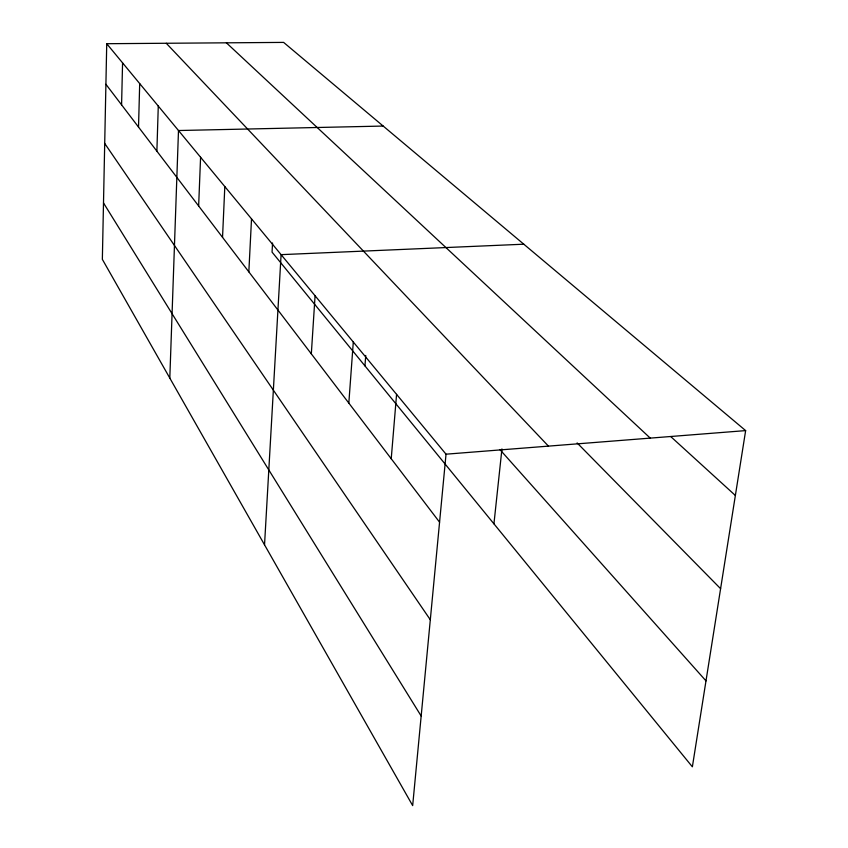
<?xml version="1.0" encoding="UTF-8"?>
<svg xmlns="http://www.w3.org/2000/svg" width="848" height="848" viewBox="0 0 848 848"><rect width="100%" height="100%" fill="white"/><g stroke="black" fill="none" stroke-linecap="round" stroke-linejoin="round"><path stroke-width="1.27" d="M106.731 43.704L102.354 259.35L412.669 805.6L446.027 454.189L106.731 43.704L283.624 42.4L745.646 430.604L692.371 766.825L272.06 252.132L272.558 242.973M121.582 104.845L122.568 62.869M138.521 127.083L139.697 83.592M156.88 151.177L158.279 106.064M169.812 378.102L178.493 130.528L383.19 126.055M198.644 205.99L200.584 157.251M222.536 237.345L224.815 186.571M248.835 271.869L251.517 218.869M264.534 544.829L281.091 254.654L523.799 244.203M311.322 353.87L315.074 295.772M348.825 403.086L353.298 341.998M364.947 365.88L365.742 355.471M391.225 458.747L396.578 394.373M493.939 523.831L501.942 448.921M446.027 454.189L745.646 430.604M670.895 436.72L735.364 495.465M226.395 42.824L650.257 438.119M577.128 442.932L720.599 588.692M166.261 43.269L548.455 446.133M499.907 449.567L705.992 680.88M105.915 84.281L439.571 522.198M104.707 143.429L430.307 619.761M103.498 202.937L421.17 716.03"/></g></svg>
